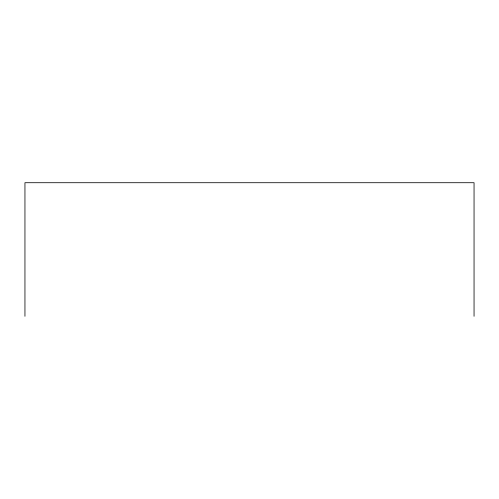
<?xml version="1.0" encoding="UTF-8"?>
<svg xmlns="http://www.w3.org/2000/svg" width="499" height="499" viewBox="0 0 499 499"><rect width="100%" height="100%" fill="white"/><g stroke="black" fill="none" stroke-linecap="round" stroke-linejoin="round"><path stroke-width="0.75" d="M474.05 316.285L474.05 182.715L24.95 182.715L24.95 316.285"/></g></svg>
